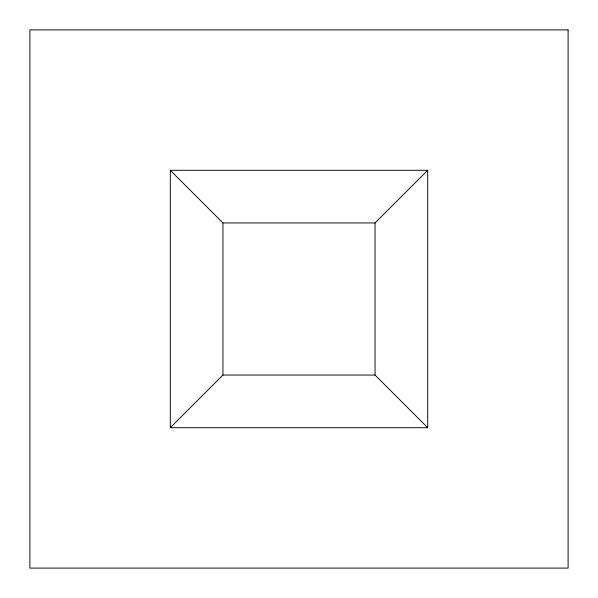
<?xml version="1.0" encoding="UTF-8"?>
<svg xmlns="http://www.w3.org/2000/svg" width="598" height="598" viewBox="0 0 598 598"><rect width="100%" height="100%" fill="white"/><g stroke="black" fill="none" stroke-linecap="round" stroke-linejoin="round"><path stroke-width="0.9" d="M170.303 427.697L222.949 375.051L222.949 222.949L170.303 170.303L427.697 170.303L427.697 427.697L170.303 427.697L170.303 170.303M427.697 427.697L375.051 375.051L375.051 222.949L427.697 170.303M222.949 222.949L375.051 222.949M222.949 375.051L375.051 375.051M568.1 29.9L29.9 29.9L29.9 568.1L568.1 568.1L568.1 29.9"/></g></svg>
